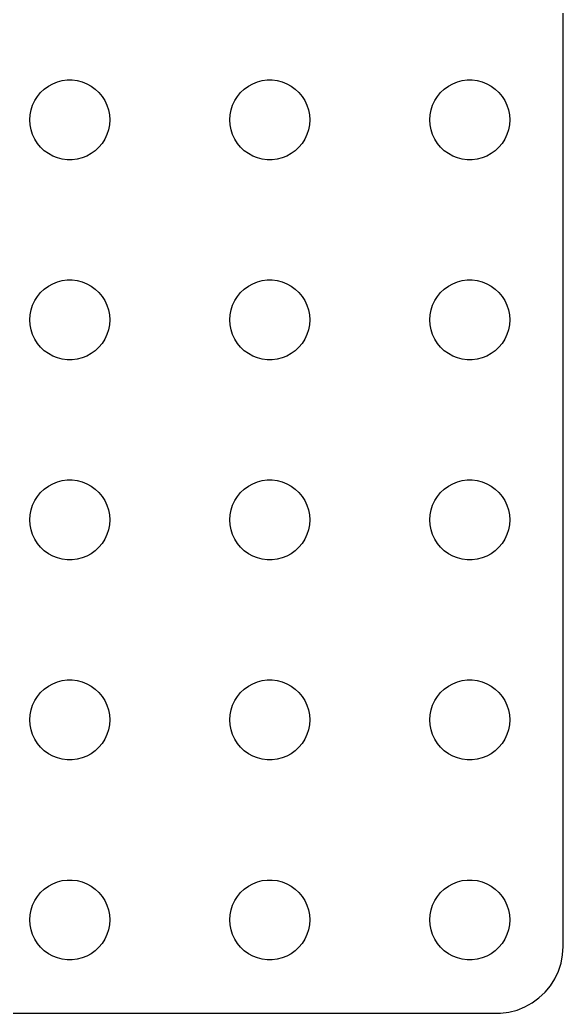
# Model space of a CAD drawing. Header units: metres. Extents: x -37.2 to 37.2, y -37.2 to 37.2.
# Drawn here: x 16.88 to 37.25, y -37.25 to 0 of the extents above; entities that cross this region are included whole.
import ezdxf

# ---------------------------------------------------------------- set-up
doc = ezdxf.new("R2010")
doc.units = ezdxf.units.M

msp = doc.modelspace()

# ---------------------------------------------------------------- linework, layer by layer
for p, q in [((37.25, -34.75), (37.25, 34.75)), ((17.6565, -2.72318), (17.7939, -2.59422)), ((17.7939, -2.59422), (17.9463, -2.48351)), ((17.9463, -2.48351), (18.1113, -2.39275)), ((18.1113, -2.39275), (18.2865, -2.32341)), ((18.2865, -2.32341), (18.4689, -2.27657)), ((18.4689, -2.27657), (18.6558, -2.25294)), ((18.6558, -2.25294), (18.8442, -2.25294)), ((18.8442, -2.25294), (19.0311, -2.27657)), ((19.0311, -2.27657), (19.2135, -2.32341)), ((19.2135, -2.32341), (19.3887, -2.39275)), ((19.3887, -2.39275), (19.5537, -2.48351)), ((19.5537, -2.48351), (19.7061, -2.59422)), ((19.7061, -2.59422), (19.8434, -2.72318)), ((25.1565, -2.72318), (25.2939, -2.59422)), ((25.2939, -2.59422), (25.4463, -2.48351)), ((25.4463, -2.48351), (25.6113, -2.39275)), ((25.6113, -2.39275), (25.7865, -2.32341)), ((25.7865, -2.32341), (25.9689, -2.27657)), ((25.9689, -2.27657), (26.1558, -2.25294)), ((26.1558, -2.25294), (26.3442, -2.25294)), ((26.3442, -2.25294), (26.5311, -2.27657)), ((26.5311, -2.27657), (26.7135, -2.32341)), ((26.7135, -2.32341), (26.8887, -2.39275)), ((26.8887, -2.39275), (27.0537, -2.48351)), ((27.0537, -2.48351), (27.2061, -2.59422)), ((27.2061, -2.59422), (27.3434, -2.72318)), ((32.6565, -2.72318), (32.7939, -2.59422)), ((32.7939, -2.59422), (32.9463, -2.48351)), ((32.9463, -2.48351), (33.1113, -2.39275)), ((33.1113, -2.39275), (33.2865, -2.32341)), ((33.2865, -2.32341), (33.4689, -2.27657)), ((33.4689, -2.27657), (33.6558, -2.25294)), ((33.6558, -2.25294), (33.8442, -2.25294)), ((33.8442, -2.25294), (34.0311, -2.27657)), ((34.0311, -2.27657), (34.2135, -2.32341)), ((34.2135, -2.32341), (34.3887, -2.39275)), ((34.3887, -2.39275), (34.5537, -2.48351)), ((34.5537, -2.48351), (34.7061, -2.59422)), ((34.7061, -2.59422), (34.8434, -2.72318)), ((17.4355, -3.02736), (17.5365, -2.86832)), ((17.5365, -2.86832), (17.6565, -2.72318)), ((19.8434, -2.72318), (19.9635, -2.86832)), ((19.9635, -2.86832), (20.0645, -3.02736)), ((24.9355, -3.02736), (25.0365, -2.86832)), ((25.0365, -2.86832), (25.1565, -2.72318)), ((27.3434, -2.72318), (27.4635, -2.86832)), ((27.4635, -2.86832), (27.5645, -3.02736)), ((32.4355, -3.02736), (32.5365, -2.86832)), ((32.5365, -2.86832), (32.6565, -2.72318)), ((34.8434, -2.72318), (34.9635, -2.86832)), ((34.9635, -2.86832), (35.0645, -3.02736)), ((17.2971, -3.37695), (17.3553, -3.1978)), ((17.3553, -3.1978), (17.4355, -3.02736)), ((20.0645, -3.02736), (20.1447, -3.1978)), ((20.1447, -3.1978), (20.2029, -3.37695)), ((24.7971, -3.37695), (24.8553, -3.1978)), ((24.8553, -3.1978), (24.9355, -3.02736)), ((27.5645, -3.02736), (27.6447, -3.1978)), ((27.6447, -3.1978), (27.7029, -3.37695)), ((32.2971, -3.37695), (32.3553, -3.1978)), ((32.3553, -3.1978), (32.4355, -3.02736)), ((35.0645, -3.02736), (35.1447, -3.1978)), ((35.1447, -3.1978), (35.2029, -3.37695)), ((17.25, -3.75), (17.2618, -3.562)), ((17.2618, -3.562), (17.2971, -3.37695)), ((20.2029, -3.37695), (20.2382, -3.562)), ((20.2382, -3.562), (20.25, -3.75)), ((24.75, -3.75), (24.7618, -3.562)), ((24.7618, -3.562), (24.7971, -3.37695)), ((27.7029, -3.37695), (27.7382, -3.562)), ((27.7382, -3.562), (27.75, -3.75)), ((32.25, -3.75), (32.2618, -3.562)), ((32.2618, -3.562), (32.2971, -3.37695)), ((35.2029, -3.37695), (35.2382, -3.562)), ((35.2382, -3.562), (35.25, -3.75)), ((17.2618, -3.93799), (17.25, -3.75)), ((17.2971, -4.12303), (17.2618, -3.93799)), ((20.2382, -3.93799), (20.2029, -4.12303)), ((20.25, -3.75), (20.2382, -3.93799)), ((24.7618, -3.93799), (24.75, -3.75)), ((24.7971, -4.12303), (24.7618, -3.93799)), ((27.7382, -3.93799), (27.7029, -4.12303)), ((27.75, -3.75), (27.7382, -3.93799)), ((32.2618, -3.93799), (32.25, -3.75)), ((32.2971, -4.12303), (32.2618, -3.93799)), ((35.2382, -3.93799), (35.2029, -4.12303)), ((35.25, -3.75), (35.2382, -3.93799)), ((17.3553, -4.30219), (17.2971, -4.12303)), ((17.4355, -4.47263), (17.3553, -4.30219)), ((20.1447, -4.30219), (20.0645, -4.47263)), ((20.2029, -4.12303), (20.1447, -4.30219)), ((24.8553, -4.30219), (24.7971, -4.12303)), ((24.9355, -4.47263), (24.8553, -4.30219)), ((27.6447, -4.30219), (27.5645, -4.47263)), ((27.7029, -4.12303), (27.6447, -4.30219)), ((32.3553, -4.30219), (32.2971, -4.12303)), ((32.4355, -4.47263), (32.3553, -4.30219)), ((35.1447, -4.30219), (35.0645, -4.47263)), ((35.2029, -4.12303), (35.1447, -4.30219)), ((17.5365, -4.63167), (17.4355, -4.47263)), ((17.6565, -4.77681), (17.5365, -4.63167)), ((17.7939, -4.90576), (17.6565, -4.77681)), ((19.8434, -4.77681), (19.7061, -4.90576)), ((19.9635, -4.63167), (19.8434, -4.77681)), ((20.0645, -4.47263), (19.9635, -4.63167)), ((25.0365, -4.63167), (24.9355, -4.47263)), ((25.1565, -4.77681), (25.0365, -4.63167)), ((25.2939, -4.90576), (25.1565, -4.77681)), ((27.3434, -4.77681), (27.2061, -4.90576)), ((27.4635, -4.63167), (27.3434, -4.77681)), ((27.5645, -4.47263), (27.4635, -4.63167)), ((32.5365, -4.63167), (32.4355, -4.47263)), ((32.6565, -4.77681), (32.5365, -4.63167)), ((32.7939, -4.90576), (32.6565, -4.77681)), ((34.8434, -4.77681), (34.7061, -4.90576)), ((34.9635, -4.63167), (34.8434, -4.77681)), ((35.0645, -4.47263), (34.9635, -4.63167)), ((17.9463, -5.01648), (17.7939, -4.90576)), ((18.1113, -5.10724), (17.9463, -5.01648)), ((18.2865, -5.17657), (18.1113, -5.10724)), ((18.4689, -5.22342), (18.2865, -5.17657)), ((19.2135, -5.17657), (19.0311, -5.22342)), ((19.3887, -5.10724), (19.2135, -5.17657)), ((19.5537, -5.01648), (19.3887, -5.10724)), ((19.7061, -4.90576), (19.5537, -5.01648)), ((25.4463, -5.01648), (25.2939, -4.90576)), ((25.6113, -5.10724), (25.4463, -5.01648)), ((25.7865, -5.17657), (25.6113, -5.10724)), ((25.9689, -5.22342), (25.7865, -5.17657)), ((26.7135, -5.17657), (26.5311, -5.22342)), ((26.8887, -5.10724), (26.7135, -5.17657)), ((27.0537, -5.01648), (26.8887, -5.10724)), ((27.2061, -4.90576), (27.0537, -5.01648)), ((32.9463, -5.01648), (32.7939, -4.90576)), ((33.1113, -5.10724), (32.9463, -5.01648)), ((33.2865, -5.17657), (33.1113, -5.10724)), ((33.4689, -5.22342), (33.2865, -5.17657)), ((34.2135, -5.17657), (34.0311, -5.22342)), ((34.3887, -5.10724), (34.2135, -5.17657)), ((34.5537, -5.01648), (34.3887, -5.10724)), ((34.7061, -4.90576), (34.5537, -5.01648)), ((18.6558, -5.24704), (18.4689, -5.22342)), ((18.8442, -5.24704), (18.6558, -5.24704)), ((19.0311, -5.22342), (18.8442, -5.24704)), ((26.1558, -5.24704), (25.9689, -5.22342)), ((26.3442, -5.24704), (26.1558, -5.24704)), ((26.5311, -5.22342), (26.3442, -5.24704)), ((33.6558, -5.24704), (33.4689, -5.22342)), ((33.8442, -5.24704), (33.6558, -5.24704)), ((34.0311, -5.22342), (33.8442, -5.24704)), ((17.7939, -10.0942), (17.9463, -9.98351)), ((17.9463, -9.98351), (18.1113, -9.89275)), ((18.1113, -9.89275), (18.2865, -9.82341)), ((18.2865, -9.82341), (18.4689, -9.77657)), ((18.4689, -9.77657), (18.6558, -9.75294)), ((18.6558, -9.75294), (18.8442, -9.75294)), ((18.8442, -9.75294), (19.0311, -9.77657)), ((19.0311, -9.77657), (19.2135, -9.82341)), ((19.2135, -9.82341), (19.3887, -9.89275)), ((19.3887, -9.89275), (19.5537, -9.98351)), ((19.5537, -9.98351), (19.7061, -10.0942)), ((25.2939, -10.0942), (25.4463, -9.98351)), ((25.4463, -9.98351), (25.6113, -9.89275)), ((25.6113, -9.89275), (25.7865, -9.82341)), ((25.7865, -9.82341), (25.9689, -9.77657)), ((25.9689, -9.77657), (26.1558, -9.75294)), ((26.1558, -9.75294), (26.3442, -9.75294)), ((26.3442, -9.75294), (26.5311, -9.77657)), ((26.5311, -9.77657), (26.7135, -9.82341)), ((26.7135, -9.82341), (26.8887, -9.89275)), ((26.8887, -9.89275), (27.0537, -9.98351)), ((27.0537, -9.98351), (27.2061, -10.0942)), ((32.7939, -10.0942), (32.9463, -9.98351)), ((32.9463, -9.98351), (33.1113, -9.89275)), ((33.1113, -9.89275), (33.2865, -9.82341)), ((33.2865, -9.82341), (33.4689, -9.77657)), ((33.4689, -9.77657), (33.6558, -9.75294)), ((33.6558, -9.75294), (33.8442, -9.75294)), ((33.8442, -9.75294), (34.0311, -9.77657)), ((34.0311, -9.77657), (34.2135, -9.82341)), ((34.2135, -9.82341), (34.3887, -9.89275)), ((34.3887, -9.89275), (34.5537, -9.98351)), ((34.5537, -9.98351), (34.7061, -10.0942)), ((17.4355, -10.5274), (17.5365, -10.3683)), ((17.5365, -10.3683), (17.6565, -10.2232)), ((17.6565, -10.2232), (17.7939, -10.0942)), ((19.7061, -10.0942), (19.8434, -10.2232)), ((19.8434, -10.2232), (19.9635, -10.3683)), ((19.9635, -10.3683), (20.0645, -10.5274)), ((24.9355, -10.5274), (25.0365, -10.3683)), ((25.0365, -10.3683), (25.1565, -10.2232)), ((25.1565, -10.2232), (25.2939, -10.0942)), ((27.2061, -10.0942), (27.3434, -10.2232)), ((27.3434, -10.2232), (27.4635, -10.3683)), ((27.4635, -10.3683), (27.5645, -10.5274)), ((32.4355, -10.5274), (32.5365, -10.3683)), ((32.5365, -10.3683), (32.6565, -10.2232)), ((32.6565, -10.2232), (32.7939, -10.0942)), ((34.7061, -10.0942), (34.8434, -10.2232)), ((34.8434, -10.2232), (34.9635, -10.3683)), ((34.9635, -10.3683), (35.0645, -10.5274)), ((17.2971, -10.877), (17.3553, -10.6978)), ((17.3553, -10.6978), (17.4355, -10.5274)), ((20.0645, -10.5274), (20.1447, -10.6978)), ((20.1447, -10.6978), (20.2029, -10.877)), ((24.7971, -10.877), (24.8553, -10.6978)), ((24.8553, -10.6978), (24.9355, -10.5274)), ((27.5645, -10.5274), (27.6447, -10.6978)), ((27.6447, -10.6978), (27.7029, -10.877)), ((32.2971, -10.877), (32.3553, -10.6978)), ((32.3553, -10.6978), (32.4355, -10.5274)), ((35.0645, -10.5274), (35.1447, -10.6978)), ((35.1447, -10.6978), (35.2029, -10.877)), ((17.25, -11.25), (17.2618, -11.062)), ((17.2618, -11.062), (17.2971, -10.877)), ((20.2029, -10.877), (20.2382, -11.062)), ((20.2382, -11.062), (20.25, -11.25)), ((24.75, -11.25), (24.7618, -11.062)), ((24.7618, -11.062), (24.7971, -10.877)), ((27.7029, -10.877), (27.7382, -11.062)), ((27.7382, -11.062), (27.75, -11.25)), ((32.25, -11.25), (32.2618, -11.062)), ((32.2618, -11.062), (32.2971, -10.877)), ((35.2029, -10.877), (35.2382, -11.062)), ((35.2382, -11.062), (35.25, -11.25)), ((17.2618, -11.438), (17.25, -11.25)), ((17.2971, -11.623), (17.2618, -11.438)), ((20.2382, -11.438), (20.2029, -11.623)), ((20.25, -11.25), (20.2382, -11.438)), ((24.7618, -11.438), (24.75, -11.25)), ((24.7971, -11.623), (24.7618, -11.438)), ((27.7382, -11.438), (27.7029, -11.623)), ((27.75, -11.25), (27.7382, -11.438)), ((32.2618, -11.438), (32.25, -11.25)), ((32.2971, -11.623), (32.2618, -11.438)), ((35.2382, -11.438), (35.2029, -11.623)), ((35.25, -11.25), (35.2382, -11.438)), ((17.3553, -11.8022), (17.2971, -11.623)), ((17.4355, -11.9726), (17.3553, -11.8022)), ((20.1447, -11.8022), (20.0645, -11.9726)), ((20.2029, -11.623), (20.1447, -11.8022)), ((24.8553, -11.8022), (24.7971, -11.623)), ((24.9355, -11.9726), (24.8553, -11.8022)), ((27.6447, -11.8022), (27.5645, -11.9726)), ((27.7029, -11.623), (27.6447, -11.8022)), ((32.3553, -11.8022), (32.2971, -11.623)), ((32.4355, -11.9726), (32.3553, -11.8022)), ((35.1447, -11.8022), (35.0645, -11.9726)), ((35.2029, -11.623), (35.1447, -11.8022)), ((17.5365, -12.1317), (17.4355, -11.9726)), ((17.6565, -12.2768), (17.5365, -12.1317)), ((17.7939, -12.4058), (17.6565, -12.2768)), ((19.8434, -12.2768), (19.7061, -12.4058)), ((19.9635, -12.1317), (19.8434, -12.2768)), ((20.0645, -11.9726), (19.9635, -12.1317)), ((25.0365, -12.1317), (24.9355, -11.9726)), ((25.1565, -12.2768), (25.0365, -12.1317)), ((25.2939, -12.4058), (25.1565, -12.2768)), ((27.3434, -12.2768), (27.2061, -12.4058)), ((27.4635, -12.1317), (27.3434, -12.2768)), ((27.5645, -11.9726), (27.4635, -12.1317)), ((32.5365, -12.1317), (32.4355, -11.9726)), ((32.6565, -12.2768), (32.5365, -12.1317)), ((32.7939, -12.4058), (32.6565, -12.2768)), ((34.8434, -12.2768), (34.7061, -12.4058)), ((34.9635, -12.1317), (34.8434, -12.2768)), ((35.0645, -11.9726), (34.9635, -12.1317)), ((17.9463, -12.5165), (17.7939, -12.4058)), ((18.1113, -12.6072), (17.9463, -12.5165)), ((18.2865, -12.6766), (18.1113, -12.6072)), ((19.3887, -12.6072), (19.2135, -12.6766)), ((19.5537, -12.5165), (19.3887, -12.6072)), ((19.7061, -12.4058), (19.5537, -12.5165)), ((25.4463, -12.5165), (25.2939, -12.4058)), ((25.6113, -12.6072), (25.4463, -12.5165)), ((25.7865, -12.6766), (25.6113, -12.6072)), ((26.8887, -12.6072), (26.7135, -12.6766)), ((27.0537, -12.5165), (26.8887, -12.6072)), ((27.2061, -12.4058), (27.0537, -12.5165)), ((32.9463, -12.5165), (32.7939, -12.4058)), ((33.1113, -12.6072), (32.9463, -12.5165)), ((33.2865, -12.6766), (33.1113, -12.6072)), ((34.3887, -12.6072), (34.2135, -12.6766)), ((34.5537, -12.5165), (34.3887, -12.6072)), ((34.7061, -12.4058), (34.5537, -12.5165)), ((18.4689, -12.7234), (18.2865, -12.6766)), ((18.6558, -12.747), (18.4689, -12.7234)), ((18.8442, -12.747), (18.6558, -12.747)), ((19.0311, -12.7234), (18.8442, -12.747)), ((19.2135, -12.6766), (19.0311, -12.7234)), ((25.9689, -12.7234), (25.7865, -12.6766)), ((26.1558, -12.747), (25.9689, -12.7234)), ((26.3442, -12.747), (26.1558, -12.747)), ((26.5311, -12.7234), (26.3442, -12.747)), ((26.7135, -12.6766), (26.5311, -12.7234)), ((33.4689, -12.7234), (33.2865, -12.6766)), ((33.6558, -12.747), (33.4689, -12.7234)), ((33.8442, -12.747), (33.6558, -12.747)), ((34.0311, -12.7234), (33.8442, -12.747)), ((34.2135, -12.6766), (34.0311, -12.7234)), ((17.7939, -17.5942), (17.9463, -17.4835)), ((17.9463, -17.4835), (18.1113, -17.3927)), ((18.1113, -17.3927), (18.2865, -17.3234)), ((18.2865, -17.3234), (18.4689, -17.2766)), ((18.4689, -17.2766), (18.6558, -17.253)), ((18.6558, -17.253), (18.8442, -17.253)), ((18.8442, -17.253), (19.0311, -17.2766)), ((19.0311, -17.2766), (19.2135, -17.3234)), ((19.2135, -17.3234), (19.3887, -17.3927)), ((19.3887, -17.3927), (19.5537, -17.4835)), ((19.5537, -17.4835), (19.7061, -17.5942)), ((25.2939, -17.5942), (25.4463, -17.4835)), ((25.4463, -17.4835), (25.6113, -17.3927)), ((25.6113, -17.3927), (25.7865, -17.3234)), ((25.7865, -17.3234), (25.9689, -17.2766)), ((25.9689, -17.2766), (26.1558, -17.253)), ((26.1558, -17.253), (26.3442, -17.253)), ((26.3442, -17.253), (26.5311, -17.2766)), ((26.5311, -17.2766), (26.7135, -17.3234)), ((26.7135, -17.3234), (26.8887, -17.3927)), ((26.8887, -17.3927), (27.0537, -17.4835)), ((27.0537, -17.4835), (27.2061, -17.5942)), ((32.7939, -17.5942), (32.9463, -17.4835)), ((32.9463, -17.4835), (33.1113, -17.3927)), ((33.1113, -17.3927), (33.2865, -17.3234)), ((33.2865, -17.3234), (33.4689, -17.2766)), ((33.4689, -17.2766), (33.6558, -17.253)), ((33.6558, -17.253), (33.8442, -17.253)), ((33.8442, -17.253), (34.0311, -17.2766)), ((34.0311, -17.2766), (34.2135, -17.3234)), ((34.2135, -17.3234), (34.3887, -17.3927)), ((34.3887, -17.3927), (34.5537, -17.4835)), ((34.5537, -17.4835), (34.7061, -17.5942)), ((17.4355, -18.0274), (17.5365, -17.8683)), ((17.5365, -17.8683), (17.6565, -17.7232)), ((17.6565, -17.7232), (17.7939, -17.5942)), ((19.7061, -17.5942), (19.8434, -17.7232)), ((19.8434, -17.7232), (19.9635, -17.8683)), ((19.9635, -17.8683), (20.0645, -18.0274)), ((24.9355, -18.0274), (25.0365, -17.8683)), ((25.0365, -17.8683), (25.1565, -17.7232)), ((25.1565, -17.7232), (25.2939, -17.5942)), ((27.2061, -17.5942), (27.3434, -17.7232)), ((27.3434, -17.7232), (27.4635, -17.8683)), ((27.4635, -17.8683), (27.5645, -18.0274)), ((32.4355, -18.0274), (32.5365, -17.8683)), ((32.5365, -17.8683), (32.6565, -17.7232)), ((32.6565, -17.7232), (32.7939, -17.5942)), ((34.7061, -17.5942), (34.8434, -17.7232)), ((34.8434, -17.7232), (34.9635, -17.8683)), ((34.9635, -17.8683), (35.0645, -18.0274)), ((17.2971, -18.377), (17.3553, -18.1978)), ((17.3553, -18.1978), (17.4355, -18.0274)), ((20.0645, -18.0274), (20.1447, -18.1978)), ((20.1447, -18.1978), (20.2029, -18.377)), ((24.7971, -18.377), (24.8553, -18.1978)), ((24.8553, -18.1978), (24.9355, -18.0274)), ((27.5645, -18.0274), (27.6447, -18.1978)), ((27.6447, -18.1978), (27.7029, -18.377)), ((32.2971, -18.377), (32.3553, -18.1978)), ((32.3553, -18.1978), (32.4355, -18.0274)), ((35.0645, -18.0274), (35.1447, -18.1978)), ((35.1447, -18.1978), (35.2029, -18.377)), ((17.25, -18.75), (17.2618, -18.562)), ((17.2618, -18.562), (17.2971, -18.377)), ((20.2029, -18.377), (20.2382, -18.562)), ((20.2382, -18.562), (20.25, -18.75)), ((24.75, -18.75), (24.7618, -18.562)), ((24.7618, -18.562), (24.7971, -18.377)), ((27.7029, -18.377), (27.7382, -18.562)), ((27.7382, -18.562), (27.75, -18.75)), ((32.25, -18.75), (32.2618, -18.562)), ((32.2618, -18.562), (32.2971, -18.377)), ((35.2029, -18.377), (35.2382, -18.562)), ((35.2382, -18.562), (35.25, -18.75)), ((17.2618, -18.938), (17.25, -18.75)), ((17.2971, -19.123), (17.2618, -18.938)), ((20.2382, -18.938), (20.2029, -19.123)), ((20.25, -18.75), (20.2382, -18.938)), ((24.7618, -18.938), (24.75, -18.75)), ((24.7971, -19.123), (24.7618, -18.938)), ((27.7382, -18.938), (27.7029, -19.123)), ((27.75, -18.75), (27.7382, -18.938)), ((32.2618, -18.938), (32.25, -18.75)), ((32.2971, -19.123), (32.2618, -18.938)), ((35.2382, -18.938), (35.2029, -19.123)), ((35.25, -18.75), (35.2382, -18.938)), ((17.3553, -19.3022), (17.2971, -19.123)), ((17.4355, -19.4726), (17.3553, -19.3022)), ((20.1447, -19.3022), (20.0645, -19.4726)), ((20.2029, -19.123), (20.1447, -19.3022)), ((24.8553, -19.3022), (24.7971, -19.123)), ((24.9355, -19.4726), (24.8553, -19.3022)), ((27.6447, -19.3022), (27.5645, -19.4726)), ((27.7029, -19.123), (27.6447, -19.3022)), ((32.3553, -19.3022), (32.2971, -19.123)), ((32.4355, -19.4726), (32.3553, -19.3022)), ((35.1447, -19.3022), (35.0645, -19.4726)), ((35.2029, -19.123), (35.1447, -19.3022)), ((17.5365, -19.6317), (17.4355, -19.4726)), ((17.6565, -19.7768), (17.5365, -19.6317)), ((19.9635, -19.6317), (19.8434, -19.7768)), ((20.0645, -19.4726), (19.9635, -19.6317)), ((25.0365, -19.6317), (24.9355, -19.4726)), ((25.1565, -19.7768), (25.0365, -19.6317)), ((27.4635, -19.6317), (27.3434, -19.7768)), ((27.5645, -19.4726), (27.4635, -19.6317)), ((32.5365, -19.6317), (32.4355, -19.4726)), ((32.6565, -19.7768), (32.5365, -19.6317)), ((34.9635, -19.6317), (34.8434, -19.7768)), ((35.0645, -19.4726), (34.9635, -19.6317)), ((17.7939, -19.9058), (17.6565, -19.7768)), ((17.9463, -20.0165), (17.7939, -19.9058)), ((18.1113, -20.1072), (17.9463, -20.0165)), ((18.2865, -20.1766), (18.1113, -20.1072)), ((19.3887, -20.1072), (19.2135, -20.1766)), ((19.5537, -20.0165), (19.3887, -20.1072)), ((19.7061, -19.9058), (19.5537, -20.0165)), ((19.8434, -19.7768), (19.7061, -19.9058)), ((25.2939, -19.9058), (25.1565, -19.7768)), ((25.4463, -20.0165), (25.2939, -19.9058)), ((25.6113, -20.1072), (25.4463, -20.0165)), ((25.7865, -20.1766), (25.6113, -20.1072)), ((26.8887, -20.1072), (26.7135, -20.1766)), ((27.0537, -20.0165), (26.8887, -20.1072)), ((27.2061, -19.9058), (27.0537, -20.0165)), ((27.3434, -19.7768), (27.2061, -19.9058)), ((32.7939, -19.9058), (32.6565, -19.7768)), ((32.9463, -20.0165), (32.7939, -19.9058)), ((33.1113, -20.1072), (32.9463, -20.0165)), ((33.2865, -20.1766), (33.1113, -20.1072)), ((34.3887, -20.1072), (34.2135, -20.1766)), ((34.5537, -20.0165), (34.3887, -20.1072)), ((34.7061, -19.9058), (34.5537, -20.0165)), ((34.8434, -19.7768), (34.7061, -19.9058)), ((18.4689, -20.2234), (18.2865, -20.1766)), ((18.6558, -20.247), (18.4689, -20.2234)), ((18.8442, -20.247), (18.6558, -20.247)), ((19.0311, -20.2234), (18.8442, -20.247)), ((19.2135, -20.1766), (19.0311, -20.2234)), ((25.9689, -20.2234), (25.7865, -20.1766)), ((26.1558, -20.247), (25.9689, -20.2234)), ((26.3442, -20.247), (26.1558, -20.247)), ((26.5311, -20.2234), (26.3442, -20.247)), ((26.7135, -20.1766), (26.5311, -20.2234)), ((33.4689, -20.2234), (33.2865, -20.1766)), ((33.6558, -20.247), (33.4689, -20.2234)), ((33.8442, -20.247), (33.6558, -20.247)), ((34.0311, -20.2234), (33.8442, -20.247)), ((34.2135, -20.1766), (34.0311, -20.2234)), ((17.9463, -24.9835), (18.1113, -24.8927)), ((18.1113, -24.8927), (18.2865, -24.8234)), ((18.2865, -24.8234), (18.4689, -24.7766)), ((18.4689, -24.7766), (18.6558, -24.753)), ((18.6558, -24.753), (18.8442, -24.753)), ((18.8442, -24.753), (19.0311, -24.7766)), ((19.0311, -24.7766), (19.2135, -24.8234)), ((19.2135, -24.8234), (19.3887, -24.8927)), ((19.3887, -24.8927), (19.5537, -24.9835)), ((25.4463, -24.9835), (25.6113, -24.8927)), ((25.6113, -24.8927), (25.7865, -24.8234)), ((25.7865, -24.8234), (25.9689, -24.7766)), ((25.9689, -24.7766), (26.1558, -24.753)), ((26.1558, -24.753), (26.3442, -24.753)), ((26.3442, -24.753), (26.5311, -24.7766)), ((26.5311, -24.7766), (26.7135, -24.8234)), ((26.7135, -24.8234), (26.8887, -24.8927)), ((26.8887, -24.8927), (27.0537, -24.9835)), ((32.9463, -24.9835), (33.1113, -24.8927)), ((33.1113, -24.8927), (33.2865, -24.8234)), ((33.2865, -24.8234), (33.4689, -24.7766)), ((33.4689, -24.7766), (33.6558, -24.753)), ((33.6558, -24.753), (33.8442, -24.753)), ((33.8442, -24.753), (34.0311, -24.7766)), ((34.0311, -24.7766), (34.2135, -24.8234)), ((34.2135, -24.8234), (34.3887, -24.8927)), ((34.3887, -24.8927), (34.5537, -24.9835)), ((17.5365, -25.3683), (17.6565, -25.2232)), ((17.6565, -25.2232), (17.7939, -25.0942)), ((17.7939, -25.0942), (17.9463, -24.9835)), ((19.5537, -24.9835), (19.7061, -25.0942)), ((19.7061, -25.0942), (19.8434, -25.2232)), ((19.8434, -25.2232), (19.9635, -25.3683)), ((25.0365, -25.3683), (25.1565, -25.2232)), ((25.1565, -25.2232), (25.2939, -25.0942)), ((25.2939, -25.0942), (25.4463, -24.9835)), ((27.0537, -24.9835), (27.2061, -25.0942)), ((27.2061, -25.0942), (27.3434, -25.2232)), ((27.3434, -25.2232), (27.4635, -25.3683)), ((32.5365, -25.3683), (32.6565, -25.2232)), ((32.6565, -25.2232), (32.7939, -25.0942)), ((32.7939, -25.0942), (32.9463, -24.9835)), ((34.5537, -24.9835), (34.7061, -25.0942)), ((34.7061, -25.0942), (34.8434, -25.2232)), ((34.8434, -25.2232), (34.9635, -25.3683)), ((17.2971, -25.877), (17.3553, -25.6978)), ((17.3553, -25.6978), (17.4355, -25.5274)), ((17.4355, -25.5274), (17.5365, -25.3683)), ((19.9635, -25.3683), (20.0645, -25.5274)), ((20.0645, -25.5274), (20.1447, -25.6978)), ((20.1447, -25.6978), (20.2029, -25.877)), ((24.7971, -25.877), (24.8553, -25.6978)), ((24.8553, -25.6978), (24.9355, -25.5274)), ((24.9355, -25.5274), (25.0365, -25.3683)), ((27.4635, -25.3683), (27.5645, -25.5274)), ((27.5645, -25.5274), (27.6447, -25.6978)), ((27.6447, -25.6978), (27.7029, -25.877)), ((32.2971, -25.877), (32.3553, -25.6978)), ((32.3553, -25.6978), (32.4355, -25.5274)), ((32.4355, -25.5274), (32.5365, -25.3683)), ((34.9635, -25.3683), (35.0645, -25.5274)), ((35.0645, -25.5274), (35.1447, -25.6978)), ((35.1447, -25.6978), (35.2029, -25.877)), ((17.25, -26.25), (17.2618, -26.062)), ((17.2618, -26.062), (17.2971, -25.877)), ((20.2029, -25.877), (20.2382, -26.062)), ((20.2382, -26.062), (20.25, -26.25)), ((24.75, -26.25), (24.7618, -26.062)), ((24.7618, -26.062), (24.7971, -25.877)), ((27.7029, -25.877), (27.7382, -26.062)), ((27.7382, -26.062), (27.75, -26.25)), ((32.25, -26.25), (32.2618, -26.062)), ((32.2618, -26.062), (32.2971, -25.877)), ((35.2029, -25.877), (35.2382, -26.062)), ((35.2382, -26.062), (35.25, -26.25)), ((17.2618, -26.438), (17.25, -26.25)), ((17.2971, -26.623), (17.2618, -26.438)), ((20.2382, -26.438), (20.2029, -26.623)), ((20.25, -26.25), (20.2382, -26.438)), ((24.7618, -26.438), (24.75, -26.25)), ((24.7971, -26.623), (24.7618, -26.438)), ((27.7382, -26.438), (27.7029, -26.623)), ((27.75, -26.25), (27.7382, -26.438)), ((32.2618, -26.438), (32.25, -26.25)), ((32.2971, -26.623), (32.2618, -26.438)), ((35.2382, -26.438), (35.2029, -26.623)), ((35.25, -26.25), (35.2382, -26.438)), ((17.3553, -26.8022), (17.2971, -26.623)), ((17.4355, -26.9726), (17.3553, -26.8022)), ((20.1447, -26.8022), (20.0645, -26.9726)), ((20.2029, -26.623), (20.1447, -26.8022)), ((24.8553, -26.8022), (24.7971, -26.623)), ((24.9355, -26.9726), (24.8553, -26.8022)), ((27.6447, -26.8022), (27.5645, -26.9726)), ((27.7029, -26.623), (27.6447, -26.8022)), ((32.3553, -26.8022), (32.2971, -26.623)), ((32.4355, -26.9726), (32.3553, -26.8022)), ((35.1447, -26.8022), (35.0645, -26.9726)), ((35.2029, -26.623), (35.1447, -26.8022)), ((17.5365, -27.1317), (17.4355, -26.9726)), ((17.6565, -27.2768), (17.5365, -27.1317)), ((19.9635, -27.1317), (19.8434, -27.2768)), ((20.0645, -26.9726), (19.9635, -27.1317)), ((25.0365, -27.1317), (24.9355, -26.9726)), ((25.1565, -27.2768), (25.0365, -27.1317)), ((27.4635, -27.1317), (27.3434, -27.2768)), ((27.5645, -26.9726), (27.4635, -27.1317)), ((32.5365, -27.1317), (32.4355, -26.9726)), ((32.6565, -27.2768), (32.5365, -27.1317)), ((34.9635, -27.1317), (34.8434, -27.2768)), ((35.0645, -26.9726), (34.9635, -27.1317)), ((17.7939, -27.4058), (17.6565, -27.2768)), ((17.9463, -27.5165), (17.7939, -27.4058)), ((18.1113, -27.6072), (17.9463, -27.5165)), ((19.5537, -27.5165), (19.3887, -27.6072)), ((19.7061, -27.4058), (19.5537, -27.5165)), ((19.8434, -27.2768), (19.7061, -27.4058)), ((25.2939, -27.4058), (25.1565, -27.2768)), ((25.4463, -27.5165), (25.2939, -27.4058)), ((25.6113, -27.6072), (25.4463, -27.5165)), ((27.0537, -27.5165), (26.8887, -27.6072)), ((27.2061, -27.4058), (27.0537, -27.5165)), ((27.3434, -27.2768), (27.2061, -27.4058)), ((32.7939, -27.4058), (32.6565, -27.2768)), ((32.9463, -27.5165), (32.7939, -27.4058)), ((33.1113, -27.6072), (32.9463, -27.5165)), ((34.5537, -27.5165), (34.3887, -27.6072)), ((34.7061, -27.4058), (34.5537, -27.5165)), ((34.8434, -27.2768), (34.7061, -27.4058)), ((18.2865, -27.6766), (18.1113, -27.6072)), ((18.4689, -27.7234), (18.2865, -27.6766)), ((18.6558, -27.747), (18.4689, -27.7234)), ((18.8442, -27.747), (18.6558, -27.747)), ((19.0311, -27.7234), (18.8442, -27.747)), ((19.2135, -27.6766), (19.0311, -27.7234)), ((19.3887, -27.6072), (19.2135, -27.6766)), ((25.7865, -27.6766), (25.6113, -27.6072)), ((25.9689, -27.7234), (25.7865, -27.6766)), ((26.1558, -27.747), (25.9689, -27.7234)), ((26.3442, -27.747), (26.1558, -27.747)), ((26.5311, -27.7234), (26.3442, -27.747)), ((26.7135, -27.6766), (26.5311, -27.7234)), ((26.8887, -27.6072), (26.7135, -27.6766)), ((33.2865, -27.6766), (33.1113, -27.6072)), ((33.4689, -27.7234), (33.2865, -27.6766)), ((33.6558, -27.747), (33.4689, -27.7234)), ((33.8442, -27.747), (33.6558, -27.747)), ((34.0311, -27.7234), (33.8442, -27.747)), ((34.2135, -27.6766), (34.0311, -27.7234)), ((34.3887, -27.6072), (34.2135, -27.6766)), ((17.9463, -32.4835), (18.1113, -32.3928)), ((18.1113, -32.3928), (18.2865, -32.3234)), ((18.2865, -32.3234), (18.4689, -32.2766)), ((18.4689, -32.2766), (18.6558, -32.253)), ((18.6558, -32.253), (18.8442, -32.253)), ((18.8442, -32.253), (19.0311, -32.2766)), ((19.0311, -32.2766), (19.2135, -32.3234)), ((19.2135, -32.3234), (19.3887, -32.3928)), ((19.3887, -32.3928), (19.5537, -32.4835)), ((25.4463, -32.4835), (25.6113, -32.3928)), ((25.6113, -32.3928), (25.7865, -32.3234)), ((25.7865, -32.3234), (25.9689, -32.2766)), ((25.9689, -32.2766), (26.1558, -32.253)), ((26.1558, -32.253), (26.3442, -32.253)), ((26.3442, -32.253), (26.5311, -32.2766)), ((26.5311, -32.2766), (26.7135, -32.3234)), ((26.7135, -32.3234), (26.8887, -32.3928)), ((26.8887, -32.3928), (27.0537, -32.4835)), ((32.9463, -32.4835), (33.1113, -32.3928)), ((33.1113, -32.3928), (33.2865, -32.3234)), ((33.2865, -32.3234), (33.4689, -32.2766)), ((33.4689, -32.2766), (33.6558, -32.253)), ((33.6558, -32.253), (33.8442, -32.253)), ((33.8442, -32.253), (34.0311, -32.2766)), ((34.0311, -32.2766), (34.2135, -32.3234)), ((34.2135, -32.3234), (34.3887, -32.3928)), ((34.3887, -32.3928), (34.5537, -32.4835)), ((17.5365, -32.8683), (17.6565, -32.7232)), ((17.6565, -32.7232), (17.7939, -32.5942)), ((17.7939, -32.5942), (17.9463, -32.4835)), ((19.5537, -32.4835), (19.7061, -32.5942)), ((19.7061, -32.5942), (19.8434, -32.7232)), ((19.8434, -32.7232), (19.9635, -32.8683)), ((25.0365, -32.8683), (25.1565, -32.7232)), ((25.1565, -32.7232), (25.2939, -32.5942)), ((25.2939, -32.5942), (25.4463, -32.4835)), ((27.0537, -32.4835), (27.2061, -32.5942)), ((27.2061, -32.5942), (27.3434, -32.7232)), ((27.3434, -32.7232), (27.4635, -32.8683)), ((32.5365, -32.8683), (32.6565, -32.7232)), ((32.6565, -32.7232), (32.7939, -32.5942)), ((32.7939, -32.5942), (32.9463, -32.4835)), ((34.5537, -32.4835), (34.7061, -32.5942)), ((34.7061, -32.5942), (34.8434, -32.7232)), ((34.8434, -32.7232), (34.9635, -32.8683)), ((17.3553, -33.1978), (17.4355, -33.0274)), ((17.4355, -33.0274), (17.5365, -32.8683)), ((19.9635, -32.8683), (20.0645, -33.0274)), ((20.0645, -33.0274), (20.1447, -33.1978)), ((24.8553, -33.1978), (24.9355, -33.0274)), ((24.9355, -33.0274), (25.0365, -32.8683)), ((27.4635, -32.8683), (27.5645, -33.0274)), ((27.5645, -33.0274), (27.6447, -33.1978)), ((32.3553, -33.1978), (32.4355, -33.0274)), ((32.4355, -33.0274), (32.5365, -32.8683)), ((34.9635, -32.8683), (35.0645, -33.0274)), ((35.0645, -33.0274), (35.1447, -33.1978)), ((17.2618, -33.562), (17.2971, -33.377)), ((17.2971, -33.377), (17.3553, -33.1978)), ((20.1447, -33.1978), (20.2029, -33.377)), ((20.2029, -33.377), (20.2382, -33.562)), ((24.7618, -33.562), (24.7971, -33.377)), ((24.7971, -33.377), (24.8553, -33.1978)), ((27.6447, -33.1978), (27.7029, -33.377)), ((27.7029, -33.377), (27.7382, -33.562)), ((32.2618, -33.562), (32.2971, -33.377)), ((32.2971, -33.377), (32.3553, -33.1978)), ((35.1447, -33.1978), (35.2029, -33.377)), ((35.2029, -33.377), (35.2382, -33.562)), ((17.25, -33.75), (17.2618, -33.562)), ((17.2618, -33.938), (17.25, -33.75)), ((20.2382, -33.562), (20.25, -33.75)), ((20.25, -33.75), (20.2382, -33.938)), ((24.75, -33.75), (24.7618, -33.562)), ((24.7618, -33.938), (24.75, -33.75)), ((27.7382, -33.562), (27.75, -33.75)), ((27.75, -33.75), (27.7382, -33.938)), ((32.25, -33.75), (32.2618, -33.562)), ((32.2618, -33.938), (32.25, -33.75)), ((35.2382, -33.562), (35.25, -33.75)), ((35.25, -33.75), (35.2382, -33.938)), ((17.2971, -34.123), (17.2618, -33.938)), ((17.3553, -34.3022), (17.2971, -34.123)), ((20.2029, -34.123), (20.1447, -34.3022)), ((20.2382, -33.938), (20.2029, -34.123)), ((24.7971, -34.123), (24.7618, -33.938)), ((24.8553, -34.3022), (24.7971, -34.123)), ((27.7029, -34.123), (27.6447, -34.3022)), ((27.7382, -33.938), (27.7029, -34.123)), ((32.2971, -34.123), (32.2618, -33.938)), ((32.3553, -34.3022), (32.2971, -34.123)), ((35.2029, -34.123), (35.1447, -34.3022)), ((35.2382, -33.938), (35.2029, -34.123)), ((17.4355, -34.4726), (17.3553, -34.3022)), ((17.5365, -34.6317), (17.4355, -34.4726)), ((17.6565, -34.7768), (17.5365, -34.6317)), ((19.9635, -34.6317), (19.8434, -34.7768)), ((20.0645, -34.4726), (19.9635, -34.6317)), ((20.1447, -34.3022), (20.0645, -34.4726)), ((24.9355, -34.4726), (24.8553, -34.3022)), ((25.0365, -34.6317), (24.9355, -34.4726)), ((25.1565, -34.7768), (25.0365, -34.6317)), ((27.4635, -34.6317), (27.3434, -34.7768)), ((27.5645, -34.4726), (27.4635, -34.6317)), ((27.6447, -34.3022), (27.5645, -34.4726)), ((32.4355, -34.4726), (32.3553, -34.3022)), ((32.5365, -34.6317), (32.4355, -34.4726)), ((32.6565, -34.7768), (32.5365, -34.6317)), ((34.9635, -34.6317), (34.8434, -34.7768)), ((35.0645, -34.4726), (34.9635, -34.6317)), ((35.1447, -34.3022), (35.0645, -34.4726)), ((17.7939, -34.9058), (17.6565, -34.7768)), ((17.9463, -35.0165), (17.7939, -34.9058)), ((19.7061, -34.9058), (19.5537, -35.0165)), ((19.8434, -34.7768), (19.7061, -34.9058)), ((25.2939, -34.9058), (25.1565, -34.7768)), ((25.4463, -35.0165), (25.2939, -34.9058)), ((27.2061, -34.9058), (27.0537, -35.0165)), ((27.3434, -34.7768), (27.2061, -34.9058)), ((32.7939, -34.9058), (32.6565, -34.7768)), ((32.9463, -35.0165), (32.7939, -34.9058)), ((34.7061, -34.9058), (34.5537, -35.0165)), ((34.8434, -34.7768), (34.7061, -34.9058)), ((37.2303, -35.0633), (37.25, -34.75)), ((18.1113, -35.1072), (17.9463, -35.0165)), ((18.2865, -35.1766), (18.1113, -35.1072)), ((18.4689, -35.2234), (18.2865, -35.1766)), ((18.6558, -35.247), (18.4689, -35.2234)), ((18.8442, -35.247), (18.6558, -35.247)), ((19.0311, -35.2234), (18.8442, -35.247)), ((19.2135, -35.1766), (19.0311, -35.2234)), ((19.3887, -35.1072), (19.2135, -35.1766)), ((19.5537, -35.0165), (19.3887, -35.1072)), ((25.6113, -35.1072), (25.4463, -35.0165)), ((25.7865, -35.1766), (25.6113, -35.1072)), ((25.9689, -35.2234), (25.7865, -35.1766)), ((26.1558, -35.247), (25.9689, -35.2234)), ((26.3442, -35.247), (26.1558, -35.247)), ((26.5311, -35.2234), (26.3442, -35.247)), ((26.7135, -35.1766), (26.5311, -35.2234)), ((26.8887, -35.1072), (26.7135, -35.1766)), ((27.0537, -35.0165), (26.8887, -35.1072)), ((33.1113, -35.1072), (32.9463, -35.0165)), ((33.2865, -35.1766), (33.1113, -35.1072)), ((33.4689, -35.2234), (33.2865, -35.1766)), ((33.6558, -35.247), (33.4689, -35.2234)), ((33.8442, -35.247), (33.6558, -35.247)), ((34.0311, -35.2234), (33.8442, -35.247)), ((34.2135, -35.1766), (34.0311, -35.2234)), ((34.3887, -35.1072), (34.2135, -35.1766)), ((34.5537, -35.0165), (34.3887, -35.1072)), ((37.0744, -35.6703), (37.1714, -35.3717)), ((37.1714, -35.3717), (37.2303, -35.0633)), ((36.9408, -35.9544), (37.0744, -35.6703)), ((36.7725, -36.2195), (36.9408, -35.9544)), ((36.3436, -36.6763), (36.5724, -36.4614)), ((36.5724, -36.4614), (36.7725, -36.2195)), ((35.8144, -37.0121), (36.0896, -36.8608)), ((36.0896, -36.8608), (36.3436, -36.6763)), ((-34.907, -37.2451), (34.907, -37.2451)), ((34.907, -37.2451), (35.2184, -37.2057)), ((35.2184, -37.2057), (35.5225, -37.1276)), ((35.5225, -37.1276), (35.8144, -37.0121))]:
    msp.add_line(p, q)

doc.saveas('drawing.dxf')
